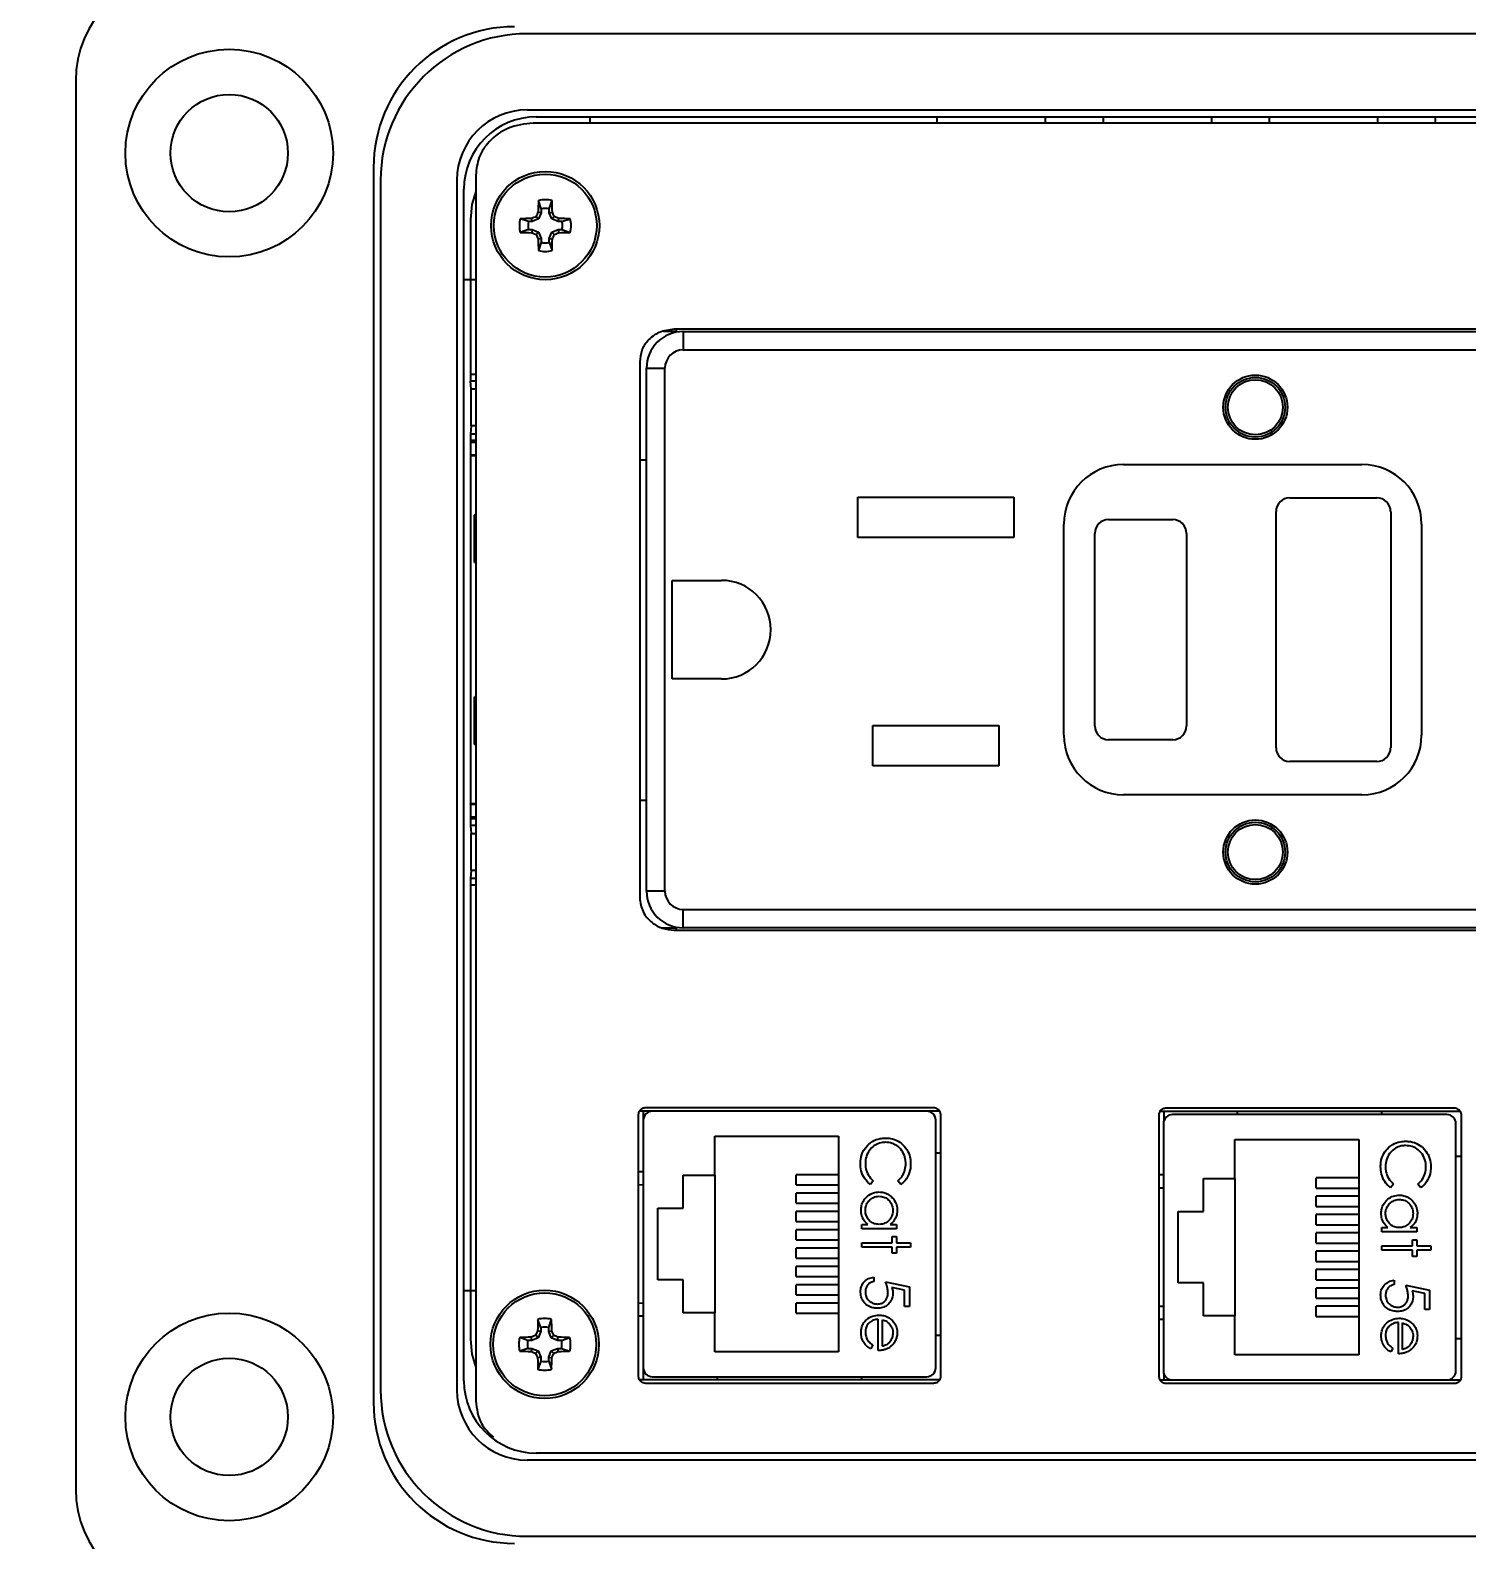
# Model space of a CAD drawing. Header units: inches. Extents: x 0 to 183, y 0 to 117.
# Drawn here: x 58.838 to 61.962, y 38.751 to 42.033 of the extents above; entities that cross this region are included whole.
import ezdxf
from ezdxf.enums import TextEntityAlignment as Align

# ---------------------------------------------------------------- set-up
doc = ezdxf.new("R2010")
doc.units = ezdxf.units.IN
doc.header["$MEASUREMENT"] = 0
doc.layers.add('PSYMS', color=7, linetype='Continuous')
doc.styles.get("Standard").update_dxf_attribs({"font": 'arial.ttf'})
doc.styles.add('WD', font='romans.shx', dxfattribs={"height": 0.185})
doc.dimstyles.get("Standard").update_dxf_attribs({"dimtxt": 0.18, "dimasz": 0.18, "dimexe": 0.18, "dimexo": 0.0625, "dimgap": 0.09, "dimtad": 0, "dimtih": 1, "dimtoh": 1, "dimdec": 4, "dimzin": 0, "dimdsep": 46, "dimtxsty": 'Standard', "dimcen": 0.09, "dimadec": 0, "dimazin": 0, "dimtfac": 1, "dimtdec": 4, "dimtofl": 0, "dimtmove": 0, "dimatfit": 3, "dimfxl": 1, "dimtolj": 1, "dimtzin": 0, "dimarcsym": 0})

# ---------------------------------------------------------------- blocks, each defined once
blk = doc.blocks.new('*D58')
at = {"color": 0, "lineweight": -2, "transparency": 16777216}
for p, q in [((54.4375, 40.375), (54.4375, 49.2425)), ((72.5, 48.0625), (72.5, 49.2425)), ((55.5375, 49.0625), (61.321, 49.0625)), ((71.4, 49.0625), (65.6165, 49.0625))]:
    blk.add_line(p, q, dxfattribs=at)
at = {"color": 0, "transparency": 16777216}
for points in [[(55.5375, 49.2458), (55.5375, 48.8792), (54.4375, 49.0625)], [(71.4, 49.2458), (71.4, 48.8792), (72.5, 49.0625)]]:
    blk.add_solid(points, dxfattribs=at)
at = {"layer": 'Defpoints', "color": 0, "transparency": 16777216}
for p in [(54.4375, 49.0625), (72.5, 48), (54.4375, 40.3125)]:
    blk.add_point(p, dxfattribs=at)
at = {"color": 0, "transparency": 16777216, "insert": (63.4688, 49.0625), "char_height": 0.85, "attachment_point": 5}
blk.add_mtext('\\A1;18.0625', dxfattribs=at)
blk = doc.blocks.new('DDNGFCI_RJ45_2')
at = {"color": 7, "linetype": 'Continuous', "lineweight": 25}
for p, q in [((4.0829, 3.4008), (0.981, 3.4008)), ((-0.0006, 3.2983), (-0.0006, 0.2357)), ((0.981, 3.235), (4.0829, 3.235)), ((1.0007, 3.2198), (4.0633, 3.2198)), ((1.1184, 3.2064), (1.1184, 3.2198)), ((1.8723, 3.2198), (1.8723, 3.2064)), ((2.1079, 3.2198), (2.1079, 3.2064)), ((2.2335, 3.2198), (2.2335, 3.2064)), ((2.4691, 3.2198), (2.4691, 3.2064)), ((2.5948, 3.2198), (2.5948, 3.2064)), ((2.8304, 3.2198), (2.8304, 3.2064)), ((2.956, 3.2198), (2.956, 3.2064)), ((4.0957, 3.2064), (0.994, 3.2064)), ((0.6473, 3.1098), (0.6473, 0.4241)), ((0.8694, 3.093), (0.8694, 0.4276)), ((0.6625, 3.0823), (0.6625, 0.4516)), ((0.8283, 3.0823), (0.8283, 0.4516)), ((0.8436, 0.4713), (0.8436, 3.0627)), ((1.0118, 3.0199), (1.0056, 3.0378)), ((1.0292, 3.0199), (1.0354, 3.0378)), ((0.8577, 2.9964), (0.8577, 2.6604)), ((0.9841, 2.9922), (0.9662, 2.9984)), ((0.9924, 2.9922), (0.9841, 2.9922)), ((0.9924, 2.9922), (0.9911, 2.9989)), ((1.0061, 2.9979), (0.9924, 2.9922)), ((1.0061, 2.9979), (1.0009, 3.0031)), ((1.0118, 3.0116), (1.0051, 3.0129)), ((1.0118, 3.0116), (1.0061, 2.9979)), ((1.0118, 3.0199), (1.0118, 3.0116)), ((1.0292, 3.0116), (1.0292, 3.0199)), ((1.0292, 3.0116), (1.0359, 3.0129)), ((1.0349, 2.9979), (1.0292, 3.0116)), ((1.0349, 2.9979), (1.0401, 3.0031)), ((1.0485, 2.9922), (1.0349, 2.9979)), ((1.0485, 2.9922), (1.0499, 2.9989)), ((1.0569, 2.9922), (1.0485, 2.9922)), ((1.0569, 2.9922), (1.0748, 2.9984)), ((0.9841, 2.9748), (0.9662, 2.9686)), ((0.9841, 2.9748), (0.9924, 2.9748)), ((0.9924, 2.9748), (0.9911, 2.9681)), ((0.9924, 2.9748), (1.0061, 2.9691)), ((1.0061, 2.9691), (1.0009, 2.9639)), ((1.0118, 2.9555), (1.0051, 2.9541)), ((1.0061, 2.9691), (1.0118, 2.9555)), ((1.0118, 2.9555), (1.0118, 2.9471)), ((1.0292, 2.9555), (1.0349, 2.9691)), ((1.0292, 2.9471), (1.0292, 2.9555)), ((1.0292, 2.9555), (1.0359, 2.9541)), ((1.0349, 2.9691), (1.0485, 2.9748)), ((1.0349, 2.9691), (1.0401, 2.9639)), ((1.0485, 2.9748), (1.0569, 2.9748)), ((1.0485, 2.9748), (1.0499, 2.9681)), ((1.0569, 2.9748), (1.0748, 2.9686)), ((1.0118, 2.9471), (1.0056, 2.9292)), ((1.0292, 2.9471), (1.0354, 2.9292)), ((0.8436, 2.8664), (0.8694, 2.8664)), ((3.774, 2.758), (1.3006, 2.758)), ((3.774, 2.758), (1.3007, 2.758)), ((1.3061, 2.753), (1.3061, 2.758)), ((1.3061, 2.753), (1.2774, 2.753)), ((1.3206, 2.753), (3.754, 2.753)), ((1.3206, 2.753), (1.3206, 2.7132)), ((1.3206, 2.7132), (3.754, 2.7132)), ((1.2259, 2.6875), (1.2259, 1.5221)), ((1.2408, 2.6733), (1.2807, 2.6733)), ((1.2408, 1.5363), (1.2408, 2.6733)), ((1.2807, 1.5363), (1.2807, 2.6733)), ((0.8595, 2.6284), (0.8578, 2.6455)), ((0.8595, 2.5478), (0.8595, 2.6284)), ((0.8595, 2.6284), (0.8694, 2.6284)), ((0.8595, 2.5478), (0.8578, 2.5307)), ((0.8694, 2.5478), (0.8595, 2.5478)), ((0.8577, 2.5158), (0.8577, 2.5123)), ((0.8579, 2.4843), (0.8582, 2.4838)), ((0.8582, 2.4838), (0.8582, 1.7258)), ((0.8582, 2.4838), (0.8694, 2.4838)), ((1.2259, 2.4738), (1.2408, 2.4738)), ((2.278, 2.4638), (2.7966, 2.4638)), ((1.7001, 2.3053), (1.7001, 2.393)), ((1.7001, 2.393), (2.0392, 2.393)), ((2.0392, 2.393), (2.0392, 2.3053)), ((2.6395, 2.3915), (2.829, 2.3915)), ((0.8668, 2.3541), (0.8694, 2.3566)), ((0.8668, 2.251), (0.8668, 2.3541)), ((2.1484, 1.8754), (2.1484, 2.3342)), ((2.2456, 2.3441), (2.3852, 2.3441)), ((2.6096, 1.848), (2.6096, 2.3616)), ((2.859, 2.3616), (2.859, 1.848)), ((2.9263, 2.3342), (2.9263, 1.8754)), ((2.0392, 2.3053), (1.7001, 2.3053)), ((2.2157, 1.8954), (2.2157, 2.3142)), ((2.4151, 2.3142), (2.4151, 1.8954)), ((0.8668, 2.251), (0.8694, 2.2517)), ((1.2966, 1.9976), (1.2966, 2.212)), ((1.2966, 2.212), (1.4038, 2.212)), ((1.4038, 1.9976), (1.2966, 1.9976)), ((0.8694, 1.9579), (0.8668, 1.9585)), ((0.8668, 1.8555), (0.8668, 1.9585)), ((1.7325, 1.8086), (1.7325, 1.8964)), ((1.7325, 1.8964), (2.0067, 1.8964)), ((2.0067, 1.8964), (2.0067, 1.8086)), ((0.8694, 1.8529), (0.8668, 1.8555)), ((2.3852, 1.8654), (2.2456, 1.8654)), ((2.0067, 1.8086), (1.7325, 1.8086)), ((2.829, 1.8181), (2.6395, 1.8181)), ((2.7966, 1.7458), (2.278, 1.7458)), ((0.8579, 1.7252), (0.8582, 1.7258)), ((0.8694, 1.7258), (0.8582, 1.7258)), ((1.2408, 1.7333), (1.2259, 1.7333)), ((0.8577, 1.6973), (0.8577, 1.6938)), ((0.8578, 1.6789), (0.8595, 1.6618)), ((0.8595, 1.5812), (0.8595, 1.6618)), ((0.8595, 1.6618), (0.8694, 1.6618)), ((0.8595, 1.5812), (0.8578, 1.5641)), ((0.8694, 1.5812), (0.8595, 1.5812)), ((0.8577, 1.5492), (0.8577, 0.5619)), ((1.2807, 1.5363), (1.2408, 1.5363)), ((1.3206, 1.4565), (1.3206, 1.4964)), ((1.3206, 1.4964), (3.754, 1.4964)), ((1.2737, 1.4565), (1.3061, 1.4565)), ((1.3007, 1.4516), (3.774, 1.4516)), ((1.3061, 1.4516), (1.3061, 1.4565)), ((3.754, 1.4565), (1.3206, 1.4565)), ((1.2533, 1.0574), (1.225, 1.0574)), ((1.2336, 1.0574), (1.2336, 0.474)), ((1.8647, 1.0649), (1.2387, 1.0649)), ((1.8501, 1.0574), (1.2533, 1.0574)), ((1.8784, 1.0574), (1.8501, 1.0574)), ((3.0106, 1.0567), (2.3573, 1.0567)), ((2.3658, 1.0567), (2.3658, 1.0369)), ((2.997, 1.0642), (2.3709, 1.0642)), ((2.5258, 1.0505), (2.5258, 1.0567)), ((2.8399, 1.0505), (2.8399, 1.0567)), ((1.2226, 1.0499), (1.2226, 0.4815)), ((1.2337, 1.0378), (1.2337, 0.4998)), ((1.8698, 0.4998), (1.8698, 1.0378)), ((1.8808, 0.4815), (1.8808, 1.0499)), ((2.3549, 1.0492), (2.3549, 0.4808)), ((2.3649, 1.0308), (2.3649, 0.4929)), ((2.9813, 1.0505), (2.3845, 1.0505)), ((3.0009, 0.4929), (3.0009, 1.0308)), ((3.0131, 0.4808), (3.0131, 1.0492)), ((1.3893, 0.9184), (1.3893, 1.0032)), ((1.3893, 1.0032), (1.6585, 1.0032)), ((1.6585, 1.0032), (1.6585, 0.5344)), ((2.5204, 0.9115), (2.5204, 0.9962)), ((2.5204, 0.9962), (2.7897, 0.9962)), ((2.7897, 0.9962), (2.7897, 0.5275)), ((1.8698, 0.9671), (1.8808, 0.9671)), ((3.0009, 0.9601), (3.0131, 0.9601)), ((1.2337, 0.9259), (1.2226, 0.9259)), ((1.6585, 0.9194), (1.5659, 0.9194)), ((1.5659, 0.8975), (1.5659, 0.9194)), ((1.3204, 0.8466), (1.3204, 0.9184)), ((1.3204, 0.9184), (1.3893, 0.9184)), ((1.3893, 0.9184), (1.3893, 0.6192)), ((1.5659, 0.8975), (1.6585, 0.8975)), ((1.7339, 0.9062), (1.7277, 0.898)), ((1.7934, 0.898), (1.7872, 0.9062)), ((2.3649, 0.9189), (2.3549, 0.9189)), ((2.4516, 0.8396), (2.4516, 0.9115)), ((2.4516, 0.9115), (2.5204, 0.9115)), ((2.5204, 0.9115), (2.5204, 0.6123)), ((2.7897, 0.9125), (2.6971, 0.9125)), ((2.6971, 0.8905), (2.6971, 0.9125)), ((2.6971, 0.8905), (2.7897, 0.8905)), ((2.8651, 0.8992), (2.8589, 0.8911)), ((2.9246, 0.8911), (2.9183, 0.8992)), ((1.6585, 0.8796), (1.5659, 0.8796)), ((1.5659, 0.8576), (1.5659, 0.8796)), ((1.5659, 0.8576), (1.6585, 0.8576)), ((2.7897, 0.8726), (2.6971, 0.8726)), ((2.6971, 0.8506), (2.6971, 0.8726)), ((1.2656, 0.691), (1.2656, 0.8466)), ((1.2656, 0.8466), (1.3204, 0.8466)), ((1.6585, 0.8397), (1.5659, 0.8397)), ((1.5659, 0.8177), (1.5659, 0.8397)), ((2.3968, 0.6841), (2.3968, 0.8396)), ((2.3968, 0.8396), (2.4516, 0.8396)), ((2.6971, 0.8506), (2.7897, 0.8506)), ((2.7897, 0.8327), (2.6971, 0.8327)), ((2.6971, 0.8107), (2.6971, 0.8327)), ((1.5659, 0.8177), (1.6585, 0.8177)), ((1.6585, 0.7998), (1.5659, 0.7998)), ((1.5659, 0.7778), (1.5659, 0.7998)), ((1.7086, 0.8021), (1.7086, 0.8114)), ((1.7086, 0.8114), (1.7217, 0.8114)), ((1.7845, 0.8021), (1.7086, 0.8021)), ((1.7705, 0.8114), (1.7845, 0.8114)), ((1.7845, 0.8114), (1.7845, 0.8021)), ((2.6971, 0.8107), (2.7897, 0.8107)), ((2.7897, 0.7928), (2.6971, 0.7928)), ((2.6971, 0.7708), (2.6971, 0.7928)), ((2.8398, 0.7952), (2.8398, 0.8045)), ((2.8398, 0.8045), (2.8529, 0.8045)), ((2.9157, 0.7952), (2.8398, 0.7952)), ((2.9016, 0.8045), (2.9157, 0.8045)), ((2.9157, 0.8045), (2.9157, 0.7952)), ((1.5659, 0.7778), (1.6585, 0.7778)), ((1.6585, 0.7599), (1.5659, 0.7599)), ((1.5659, 0.7379), (1.5659, 0.7599)), ((1.7086, 0.7621), (1.7086, 0.7715)), ((1.7086, 0.7715), (1.7752, 0.7715)), ((1.7752, 0.7621), (1.7086, 0.7621)), ((1.7752, 0.7715), (1.7752, 0.7848)), ((1.7752, 0.7848), (1.7845, 0.7848)), ((1.7752, 0.7488), (1.7752, 0.7621)), ((1.7845, 0.7848), (1.7845, 0.7715)), ((1.7845, 0.7715), (1.8151, 0.7715)), ((1.8151, 0.7621), (1.7845, 0.7621)), ((1.7845, 0.7621), (1.7845, 0.7488)), ((1.8151, 0.7715), (1.8151, 0.7621)), ((2.6971, 0.7708), (2.7897, 0.7708)), ((2.8398, 0.7552), (2.8398, 0.7645)), ((2.8398, 0.7645), (2.9064, 0.7645)), ((2.9064, 0.7552), (2.8398, 0.7552)), ((2.9064, 0.7645), (2.9064, 0.7778)), ((2.9064, 0.7778), (2.9157, 0.7778)), ((2.9064, 0.7419), (2.9064, 0.7552)), ((2.9157, 0.7778), (2.9157, 0.7645)), ((2.9157, 0.7645), (2.9463, 0.7645)), ((2.9463, 0.7552), (2.9157, 0.7552)), ((2.9157, 0.7552), (2.9157, 0.7419)), ((2.9463, 0.7645), (2.9463, 0.7552)), ((1.5659, 0.7379), (1.6585, 0.7379)), ((1.7845, 0.7488), (1.7752, 0.7488)), ((2.7897, 0.7529), (2.6971, 0.7529)), ((2.6971, 0.7309), (2.6971, 0.7529)), ((2.6971, 0.7309), (2.7897, 0.7309)), ((2.9157, 0.7419), (2.9064, 0.7419)), ((1.3204, 0.691), (1.2656, 0.691)), ((1.3204, 0.6192), (1.3204, 0.691)), ((1.6585, 0.72), (1.5659, 0.72)), ((1.5659, 0.698), (1.5659, 0.72)), ((1.5659, 0.698), (1.6585, 0.698)), ((1.7352, 0.6969), (1.7352, 0.6876)), ((2.7897, 0.713), (2.6971, 0.713)), ((2.6971, 0.691), (2.6971, 0.713)), ((2.6971, 0.691), (2.7897, 0.691)), ((2.8664, 0.6899), (2.8664, 0.6806)), ((0.8436, 0.6676), (0.8694, 0.6676)), ((1.6585, 0.6801), (1.5659, 0.6801)), ((1.5659, 0.6581), (1.5659, 0.6801)), ((1.5659, 0.6581), (1.6585, 0.6581)), ((1.7605, 0.6862), (1.8125, 0.6756)), ((1.8018, 0.6683), (1.7745, 0.6739)), ((1.8018, 0.633), (1.8018, 0.6683)), ((1.8125, 0.6756), (1.8125, 0.633)), ((2.4516, 0.6841), (2.3968, 0.6841)), ((2.4516, 0.6123), (2.4516, 0.6841)), ((2.7897, 0.6731), (2.6971, 0.6731)), ((2.6971, 0.6512), (2.6971, 0.6731)), ((2.8917, 0.6793), (2.9436, 0.6686)), ((2.933, 0.6613), (2.9057, 0.6669)), ((2.933, 0.626), (2.933, 0.6613)), ((2.9436, 0.6686), (2.9436, 0.626)), ((1.6585, 0.6402), (1.5659, 0.6402)), ((1.5659, 0.6182), (1.5659, 0.6402)), ((1.8125, 0.633), (1.8018, 0.633)), ((2.6971, 0.6512), (2.7897, 0.6512)), ((2.7897, 0.6333), (2.6971, 0.6333)), ((2.6971, 0.6113), (2.6971, 0.6333)), ((2.9436, 0.626), (2.933, 0.626)), ((1.0106, 0.587), (1.0044, 0.6049)), ((1.028, 0.587), (1.0341, 0.6049)), ((1.2337, 0.6117), (1.2226, 0.6117)), ((1.3893, 0.6192), (1.3204, 0.6192)), ((1.3893, 0.5344), (1.3893, 0.6192)), ((1.5659, 0.6182), (1.6585, 0.6182)), ((1.7446, 0.5371), (1.7446, 0.605)), ((1.7539, 0.5464), (1.7539, 0.604)), ((2.3649, 0.6048), (2.3549, 0.6048)), ((2.5204, 0.6123), (2.4516, 0.6123)), ((2.5204, 0.5275), (2.5204, 0.6123)), ((2.6971, 0.6113), (2.7897, 0.6113)), ((2.8757, 0.5301), (2.8757, 0.598)), ((2.885, 0.5394), (2.885, 0.5971)), ((0.9829, 0.5593), (0.9649, 0.5655)), ((0.9912, 0.5593), (0.9829, 0.5593)), ((0.9912, 0.5593), (0.9899, 0.566)), ((1.0049, 0.565), (0.9912, 0.5593)), ((1.0049, 0.565), (0.9997, 0.5702)), ((1.0106, 0.5787), (1.0038, 0.58)), ((1.0106, 0.5787), (1.0049, 0.565)), ((1.0106, 0.587), (1.0106, 0.5787)), ((1.028, 0.5787), (1.028, 0.587)), ((1.028, 0.5787), (1.0347, 0.58)), ((1.0336, 0.565), (1.028, 0.5787)), ((1.0336, 0.565), (1.0388, 0.5702)), ((1.0473, 0.5593), (1.0336, 0.565)), ((1.0473, 0.5593), (1.0487, 0.566)), ((1.0557, 0.5593), (1.0473, 0.5593)), ((1.0557, 0.5593), (1.0736, 0.5655)), ((1.8698, 0.5705), (1.8808, 0.5705)), ((3.0009, 0.5636), (3.0131, 0.5636)), ((0.9829, 0.5419), (0.9649, 0.5357)), ((0.9829, 0.5419), (0.9912, 0.5419)), ((0.9912, 0.5419), (0.9899, 0.5352)), ((0.9912, 0.5419), (1.0049, 0.5362)), ((1.0049, 0.5362), (0.9997, 0.531)), ((1.0049, 0.5362), (1.0106, 0.5226)), ((1.028, 0.5226), (1.0336, 0.5362)), ((1.0336, 0.5362), (1.0473, 0.5419)), ((1.0336, 0.5362), (1.0388, 0.531)), ((1.0473, 0.5419), (1.0557, 0.5419)), ((1.0473, 0.5419), (1.0487, 0.5352)), ((1.0557, 0.5419), (1.0736, 0.5357)), ((1.6585, 0.5344), (1.3893, 0.5344)), ((1.7326, 0.5493), (1.7282, 0.5411)), ((2.7897, 0.5275), (2.5204, 0.5275)), ((2.8637, 0.5424), (2.8594, 0.5341)), ((1.0106, 0.5226), (1.0038, 0.5212)), ((1.0106, 0.5142), (1.0044, 0.4963)), ((1.0106, 0.5226), (1.0106, 0.5142)), ((1.028, 0.5142), (1.028, 0.5226)), ((1.028, 0.5226), (1.0347, 0.5212)), ((1.028, 0.5142), (1.0341, 0.4963)), ((1.2251, 0.474), (1.8784, 0.474)), ((1.2387, 0.4665), (1.8647, 0.4665)), ((1.2533, 0.4802), (1.8501, 0.4802)), ((1.3947, 0.4802), (1.3947, 0.474)), ((1.7088, 0.474), (1.7088, 0.4802)), ((2.3573, 0.4733), (2.3845, 0.4733)), ((2.3658, 0.4868), (2.3658, 0.4733)), ((2.3709, 0.4658), (2.997, 0.4658)), ((2.3845, 0.4733), (2.9813, 0.4733)), ((2.9813, 0.4733), (3.0106, 0.4733)), ((4.0829, 0.2989), (0.981, 0.2989)), ((4.0633, 0.3142), (1.0007, 0.3142)), ((0.981, 0.1331), (4.0829, 0.1331))]:
    blk.add_line(p, q, dxfattribs=at)
at = {"color": 8, "linetype": 'Continuous', "lineweight": 25}
for p, q in [((0.8577, 2.6604), (0.8694, 2.6604)), ((0.8694, 2.6455), (0.8578, 2.6455)), ((0.8578, 2.5307), (0.8694, 2.5307)), ((0.8694, 2.5158), (0.8577, 2.5158)), ((0.8577, 2.5123), (0.8694, 2.5123)), ((0.8694, 2.4843), (0.8579, 2.4843)), ((0.8579, 1.7252), (0.8694, 1.7252)), ((0.8694, 1.6973), (0.8577, 1.6973)), ((0.8577, 1.6938), (0.8694, 1.6938)), ((0.8694, 1.6789), (0.8578, 1.6789)), ((0.8694, 1.5492), (0.8577, 1.5492)), ((0.8578, 1.5641), (0.8694, 1.5641)), ((1.2337, 0.8973), (1.2226, 0.8968)), ((2.3649, 0.8903), (2.3549, 0.8899)), ((1.2226, 0.6408), (1.2337, 0.6403)), ((2.3549, 0.6338), (2.3649, 0.6334))]:
    blk.add_line(p, q, dxfattribs=at)
at = {"color": 7, "linetype": 'Continuous', "lineweight": 25, "flags": 128}
for points in [[(0.8694, 3.058), (0.8609, 3.0292), (0.8577, 2.9964)], [(0.8577, 0.5619), (0.8609, 0.5292), (0.8694, 0.5004)]]:
    blk.add_lwpolyline(points, dxfattribs=at)
at = {"color": 7, "linetype": 'Continuous', "lineweight": 25}
for centre, radius in [((0.3332, 3.1412), 0.2258), ((0.3332, 3.1412), 0.1276), ((1.0205, 2.9835), 0.1178), ((1.0205, 2.9835), 0.1119), ((2.5647, 2.5885), 0.0698), ((2.5647, 2.5885), 0.0648), ((2.5647, 2.5885), 0.0598), ((2.5647, 1.6211), 0.0698), ((2.5647, 1.6211), 0.0648), ((2.5647, 1.6211), 0.0598), ((1.0193, 0.5506), 0.1178), ((1.0193, 0.5506), 0.1119), ((0.3332, 0.3927), 0.2258), ((0.3332, 0.3927), 0.1276)]:
    blk.add_circle(centre, radius, dxfattribs=at)
for centre, radius, start, end in [((0.235, 3.2983), 0.2356, 90, 180), ((0.9535, 3.1098), 0.3063, 90, 180), ((0.981, 3.0823), 0.3185, 90, 180), ((0.981, 3.0823), 0.1527, 90, 180), ((1.0007, 3.0627), 0.1571, 90, 180), ((2.7879, 2.986), 1.783, 178.333, 179.1348), ((1.0205, 2.9835), 0.0563, 74.6957, 105.3043), ((1.0205, 2.9835), 0.0374, 76.5643, 103.4357), ((-0.7469, 2.986), 1.783, 0.8652, 1.667), ((1.0205, 2.9835), 0.0563, 164.6957, 195.3043), ((1.018, 1.2161), 1.783, 90.8652, 91.667), ((1.0205, 2.9835), 0.0374, 166.5643, 193.4357), ((1.7491, 1.2242), 1.9299, 112.8106, 113.127), ((2.7798, 2.2549), 1.9299, 156.873, 157.1894), ((-0.7389, 2.2549), 1.9299, 22.8106, 23.127), ((0.2919, 1.2242), 1.9299, 66.873, 67.1894), ((1.023, 1.2161), 1.783, 88.333, 89.1348), ((1.0205, 2.9835), 0.0374, 346.5643, 13.4357), ((1.0205, 2.9835), 0.0563, 344.6957, 15.3043), ((1.018, 4.7509), 1.783, 268.333, 269.1348), ((1.7491, 4.7428), 1.9299, 246.873, 247.1894), ((2.7798, 3.7121), 1.9299, 202.8106, 203.127), ((-0.7389, 3.7121), 1.9299, 336.873, 337.1894), ((0.2919, 4.7428), 1.9299, 292.8106, 293.127), ((1.023, 4.7509), 1.783, 270.8652, 271.667), ((2.7879, 2.981), 1.783, 180.8652, 181.667), ((1.0205, 2.9835), 0.0563, 254.6957, 285.3043), ((1.0205, 2.9835), 0.0374, 256.5643, 283.4357), ((-0.7469, 2.981), 1.783, 358.333, 359.1348), ((1.3206, 2.6733), 0.0798, 90, 180), ((1.3206, 2.6733), 0.0399, 90, 180), ((2.278, 2.3342), 0.1297, 90, 180), ((2.7966, 2.3342), 0.1297, 0, 90), ((2.6395, 2.3616), 0.0299, 90, 180), ((2.829, 2.3616), 0.0299, 0, 90), ((2.2456, 2.3142), 0.0299, 90, 180), ((2.3852, 2.3142), 0.0299, 0, 90), ((1.4038, 2.1048), 0.1072, 270, 90), ((2.278, 1.8754), 0.1297, 180, 270), ((2.2456, 1.8954), 0.0299, 180, 270), ((2.3852, 1.8954), 0.0299, 270, 0), ((2.7966, 1.8754), 0.1297, 270, 0), ((2.6395, 1.848), 0.0299, 180, 270), ((2.829, 1.848), 0.0299, 270, 0), ((1.3206, 1.5363), 0.0798, 180, 270), ((1.3206, 1.5363), 0.0399, 180, 270), ((1.2533, 1.0378), 0.0196, 90, 180), ((1.8501, 1.0378), 0.0196, 0, 90), ((2.3845, 1.0308), 0.0196, 90, 180), ((2.9813, 1.0308), 0.0196, 0, 90), ((2.7867, 0.5531), 1.783, 178.333, 179.1348), ((1.0193, 0.5506), 0.0563, 74.6957, 105.3043), ((-0.7481, 0.5531), 1.783, 0.8652, 1.667), ((1.0193, 0.5506), 0.0563, 164.6957, 195.3043), ((1.0168, -1.2168), 1.783, 90.8652, 91.667), ((1.0193, 0.5506), 0.0374, 166.5643, 193.4357), ((1.7479, -1.2087), 1.9299, 112.8106, 113.127), ((2.7786, -0.178), 1.9299, 156.873, 157.1894), ((1.0193, 0.5506), 0.0374, 76.5643, 103.4357), ((-0.7401, -0.178), 1.9299, 22.8106, 23.127), ((0.2907, -1.2087), 1.9299, 66.873, 67.1894), ((1.0217, -1.2168), 1.783, 88.333, 89.1348), ((1.0193, 0.5506), 0.0374, 346.5643, 13.4357), ((1.0193, 0.5506), 0.0563, 344.6957, 15.3043), ((1.0168, 2.318), 1.783, 268.333, 269.1348), ((1.7479, 2.31), 1.9299, 246.873, 247.1894), ((2.7786, 1.2792), 1.9299, 202.8106, 203.127), ((-0.7401, 1.2792), 1.9299, 336.873, 337.1894), ((0.2907, 2.31), 1.9299, 292.8106, 293.127), ((1.0217, 2.318), 1.783, 270.8652, 271.667), ((2.7867, 0.5481), 1.783, 180.8652, 181.667), ((1.0193, 0.5506), 0.0563, 254.6957, 285.3043), ((1.0193, 0.5506), 0.0374, 256.5643, 283.4357), ((-0.7481, 0.5481), 1.783, 358.333, 359.1348), ((1.2533, 0.4998), 0.0196, 180, 270), ((1.8501, 0.4998), 0.0196, 270, 0), ((2.3845, 0.4929), 0.0196, 180, 270), ((2.9813, 0.4929), 0.0196, 270, 0), ((1.0007, 0.4713), 0.1571, 180, 270), ((0.981, 0.4516), 0.3185, 180, 270), ((0.981, 0.4516), 0.1527, 180, 270), ((0.9535, 0.4241), 0.3063, 180, 270), ((0.235, 0.2357), 0.2356, 180, 270)]:
    blk.add_arc(centre, radius, start, end, dxfattribs=at)
for centre, major_axis, start_param, end_param in [((0.8578, 2.6604), (0, 0.015), 1.570796, 3.054326), ((0.8578, 2.5158), (0, 0.015), 0.087266, 1.570796), ((0.8579, 2.5123), (0, 0.0279), 1.570796, 3.124139), ((0.8579, 1.6973), (0, 0.0279), 0.017453, 1.570796), ((0.8578, 1.6938), (0, 0.015), 1.570796, 3.054326), ((0.8578, 1.5492), (0, 0.015), 0.087266, 1.570796)]:
    blk.add_ellipse(centre, major_axis=major_axis, ratio=0.008727, start_param=start_param, end_param=end_param, dxfattribs=at)
for points, knots in [([(0.994, 3.2064), (0.9756, 3.2043), (0.9398, 3.2001), (0.8991, 3.1702), (0.8739, 3.133), (0.8709, 3.1063), (0.8694, 3.093)], [0, 0, 0, 0, 0.295211, 0.573167, 0.785486, 1, 1, 1, 1]), ([(1.3007, 2.758), (1.2896, 2.7567), (1.2679, 2.7541), (1.2436, 2.7354), (1.2286, 2.7123), (1.2268, 2.6958), (1.2259, 2.6875)], [0, 0, 0, 0, 0.290741, 0.567449, 0.781666, 1, 1, 1, 1]), ([(1.2259, 1.5221), (1.2273, 1.5116), (1.2303, 1.4906), (1.2505, 1.4678), (1.2747, 1.4541), (1.2919, 1.4524), (1.3007, 1.4516)], [0, 0, 0, 0, 0.275817, 0.548672, 0.769271, 1, 1, 1, 1]), ([(1.2387, 1.0649), (1.2363, 1.0646), (1.2317, 1.064), (1.2264, 1.0601), (1.2232, 1.0552), (1.2228, 1.0517), (1.2226, 1.0499)], [0, 0, 0, 0, 0.292573, 0.569775, 0.783208, 1, 1, 1, 1]), ([(1.8808, 1.0499), (1.8805, 1.0522), (1.8799, 1.0566), (1.8755, 1.0614), (1.8703, 1.0644), (1.8666, 1.0647), (1.8647, 1.0649)], [0, 0, 0, 0, 0.273959, 0.546354, 0.767751, 1, 1, 1, 1]), ([(2.3709, 1.0642), (2.3686, 1.0639), (2.3639, 1.0633), (2.3587, 1.0594), (2.3554, 1.0545), (2.355, 1.051), (2.3549, 1.0492)], [0, 0, 0, 0, 0.292573, 0.569775, 0.783208, 1, 1, 1, 1]), ([(3.0131, 1.0492), (3.0128, 1.0515), (3.0121, 1.0559), (3.0078, 1.0607), (3.0026, 1.0637), (2.9989, 1.064), (2.997, 1.0642)], [0, 0, 0, 0, 0.273959, 0.546354, 0.767751, 1, 1, 1, 1]), ([(1.7059, 0.9432), (1.7061, 0.9465), (1.7064, 0.9565), (1.7112, 0.9725), (1.72, 0.9817), (1.7241, 0.986)], [0, 0, 0, 0, 0.208624, 0.628643, 1, 1, 1, 1]), ([(1.7604, 0.9899), (1.7571, 0.9897), (1.7492, 0.9893), (1.7376, 0.9845), (1.727, 0.9753), (1.7193, 0.9629), (1.7167, 0.9514), (1.7166, 0.9448), (1.7166, 0.9433)], [0, 0, 0, 0, 0.140234, 0.329588, 0.514777, 0.72404, 0.934034, 1, 1, 1, 1]), ([(1.7241, 0.986), (1.7267, 0.9881), (1.734, 0.9937), (1.747, 0.9985), (1.757, 0.999), (1.7611, 0.9992)], [0, 0, 0, 0, 0.249356, 0.689096, 1, 1, 1, 1]), ([(1.8045, 0.9439), (1.8043, 0.9472), (1.8038, 0.9557), (1.7987, 0.9688), (1.7887, 0.9809), (1.7752, 0.9887), (1.7653, 0.9895), (1.7604, 0.9899)], [0, 0, 0, 0, 0.1415164, 0.3578962, 0.5847065, 0.793586, 1, 1, 1, 1]), ([(1.7611, 0.9992), (1.7645, 0.9991), (1.7738, 0.9987), (1.7882, 0.9934), (1.8021, 0.9819), (1.8119, 0.9666), (1.8149, 0.9527), (1.8151, 0.945), (1.8151, 0.9433)], [0, 0, 0, 0, 0.115499, 0.321861, 0.519656, 0.73247, 0.940649, 1, 1, 1, 1]), ([(2.8553, 0.9791), (2.8579, 0.9811), (2.8652, 0.9868), (2.8781, 0.9915), (2.8882, 0.9921), (2.8923, 0.9923)], [0, 0, 0, 0, 0.249356, 0.689096, 1, 1, 1, 1]), ([(2.8923, 0.9923), (2.8956, 0.9921), (2.9049, 0.9917), (2.9194, 0.9864), (2.9333, 0.9749), (2.9431, 0.9596), (2.9461, 0.9458), (2.9463, 0.9381), (2.9463, 0.9364)], [0, 0, 0, 0, 0.115499, 0.321861, 0.519656, 0.73247, 0.940649, 1, 1, 1, 1]), ([(2.8371, 0.9363), (2.8372, 0.9396), (2.8376, 0.9496), (2.8423, 0.9655), (2.8511, 0.9748), (2.8553, 0.9791)], [0, 0, 0, 0, 0.208624, 0.628643, 1, 1, 1, 1]), ([(2.8916, 0.983), (2.8883, 0.9828), (2.8804, 0.9823), (2.8688, 0.9776), (2.8581, 0.9684), (2.8504, 0.9559), (2.8479, 0.9444), (2.8478, 0.9379), (2.8477, 0.9363)], [0, 0, 0, 0, 0.140234, 0.329588, 0.514777, 0.72404, 0.934034, 1, 1, 1, 1]), ([(2.9357, 0.937), (2.9355, 0.9403), (2.935, 0.9488), (2.9299, 0.9619), (2.9199, 0.9739), (2.9063, 0.9817), (2.8965, 0.9825), (2.8916, 0.983)], [0, 0, 0, 0, 0.1415164, 0.3578962, 0.5847065, 0.793586, 1, 1, 1, 1]), ([(1.7277, 0.898), (1.7251, 0.9001), (1.718, 0.906), (1.7097, 0.9192), (1.7062, 0.933), (1.706, 0.941), (1.7059, 0.9432)], [0, 0, 0, 0, 0.192476, 0.533051, 0.875343, 1, 1, 1, 1]), ([(1.7166, 0.9433), (1.7168, 0.9399), (1.7172, 0.9314), (1.7224, 0.9178), (1.73, 0.9101), (1.7339, 0.9062)], [0, 0, 0, 0, 0.237017, 0.604607, 1, 1, 1, 1]), ([(1.7872, 0.9062), (1.7896, 0.9084), (1.7958, 0.914), (1.8023, 0.926), (1.8043, 0.9369), (1.8045, 0.9429), (1.8045, 0.9439)], [0, 0, 0, 0, 0.233526, 0.580988, 0.929095, 1, 1, 1, 1]), ([(1.8151, 0.9433), (1.815, 0.94), (1.8146, 0.9301), (1.8094, 0.9144), (1.8003, 0.9032), (1.7944, 0.8987), (1.7934, 0.898)], [0, 0, 0, 0, 0.1920645, 0.5677793, 0.9314027, 1, 1, 1, 1]), ([(2.8589, 0.8911), (2.8563, 0.8932), (2.8492, 0.8991), (2.8409, 0.9122), (2.8374, 0.926), (2.8372, 0.9341), (2.8371, 0.9363)], [0, 0, 0, 0, 0.192476, 0.533051, 0.875343, 1, 1, 1, 1]), ([(2.8477, 0.9363), (2.8479, 0.933), (2.8484, 0.9245), (2.8535, 0.9109), (2.8611, 0.9032), (2.8651, 0.8992)], [0, 0, 0, 0, 0.237017, 0.604607, 1, 1, 1, 1]), ([(2.9183, 0.8992), (2.9208, 0.9015), (2.927, 0.9071), (2.9334, 0.9191), (2.9355, 0.93), (2.9356, 0.9359), (2.9357, 0.937)], [0, 0, 0, 0, 0.233526, 0.580988, 0.929095, 1, 1, 1, 1]), ([(2.9463, 0.9364), (2.9462, 0.933), (2.9458, 0.9232), (2.9405, 0.9075), (2.9315, 0.8963), (2.9255, 0.8918), (2.9246, 0.8911)], [0, 0, 0, 0, 0.192064, 0.567779, 0.931403, 1, 1, 1, 1]), ([(1.7073, 0.8424), (1.7075, 0.8458), (1.7079, 0.8532), (1.7128, 0.8641), (1.7215, 0.8739), (1.7333, 0.8809), (1.7424, 0.8817), (1.7468, 0.882)], [0, 0, 0, 0, 0.161596, 0.35999, 0.56031, 0.791142, 1, 1, 1, 1]), ([(1.7166, 0.8421), (1.7169, 0.8455), (1.7175, 0.8522), (1.7226, 0.8614), (1.7303, 0.8682), (1.7387, 0.8721), (1.7444, 0.8725), (1.7467, 0.8727)], [0, 0, 0, 0, 0.212172, 0.425609, 0.644221, 0.855361, 1, 1, 1, 1]), ([(1.7467, 0.8727), (1.75, 0.8723), (1.7568, 0.8716), (1.7658, 0.8663), (1.7725, 0.8586), (1.776, 0.85), (1.7764, 0.8443), (1.7765, 0.842)], [0, 0, 0, 0, 0.212615, 0.426139, 0.645346, 0.852734, 1, 1, 1, 1]), ([(1.7468, 0.882), (1.7501, 0.8818), (1.7568, 0.8814), (1.7668, 0.877), (1.7762, 0.8693), (1.7836, 0.8581), (1.7857, 0.8482), (1.7858, 0.8429), (1.7858, 0.8421)], [0, 0, 0, 0, 0.1619908, 0.3248761, 0.5181513, 0.7447359, 0.9618588, 1, 1, 1, 1]), ([(2.8384, 0.8355), (2.8386, 0.8388), (2.8391, 0.8463), (2.844, 0.8571), (2.8527, 0.8669), (2.8644, 0.874), (2.8736, 0.8747), (2.8779, 0.8751)], [0, 0, 0, 0, 0.161596, 0.35999, 0.56031, 0.791142, 1, 1, 1, 1]), ([(2.8477, 0.8352), (2.8481, 0.8385), (2.8487, 0.8453), (2.8538, 0.8544), (2.8615, 0.8613), (2.8699, 0.8652), (2.8755, 0.8656), (2.8778, 0.8657)], [0, 0, 0, 0, 0.212172, 0.425609, 0.644221, 0.855361, 1, 1, 1, 1]), ([(2.8778, 0.8657), (2.8812, 0.8654), (2.888, 0.8647), (2.897, 0.8594), (2.9037, 0.8516), (2.9072, 0.843), (2.9075, 0.8374), (2.9077, 0.8351)], [0, 0, 0, 0, 0.212615, 0.426139, 0.645346, 0.852734, 1, 1, 1, 1]), ([(2.8779, 0.8751), (2.8813, 0.8749), (2.888, 0.8744), (2.898, 0.8701), (2.9073, 0.8624), (2.9148, 0.8512), (2.9169, 0.8412), (2.917, 0.836), (2.917, 0.8352)], [0, 0, 0, 0, 0.1619908, 0.3248761, 0.5181513, 0.7447359, 0.9618588, 1, 1, 1, 1]), ([(1.7217, 0.8114), (1.7193, 0.8137), (1.7143, 0.8183), (1.7092, 0.8279), (1.7074, 0.8363), (1.7073, 0.8414), (1.7073, 0.8424)], [0, 0, 0, 0, 0.283003, 0.567912, 0.910208, 1, 1, 1, 1]), ([(1.7464, 0.8114), (1.743, 0.8117), (1.7362, 0.8123), (1.7274, 0.8173), (1.7211, 0.8248), (1.7172, 0.8333), (1.7168, 0.8393), (1.7166, 0.8421)], [0, 0, 0, 0, 0.211349, 0.42473, 0.620343, 0.822954, 1, 1, 1, 1]), ([(1.7765, 0.842), (1.7763, 0.8386), (1.7758, 0.8319), (1.7708, 0.8228), (1.7634, 0.8157), (1.7547, 0.8119), (1.7488, 0.8116), (1.7464, 0.8114)], [0, 0, 0, 0, 0.210615, 0.422644, 0.628827, 0.847631, 1, 1, 1, 1]), ([(1.7858, 0.8421), (1.7856, 0.8388), (1.7852, 0.8321), (1.7813, 0.822), (1.7756, 0.8154), (1.7715, 0.8122), (1.7705, 0.8114)], [0, 0, 0, 0, 0.2805142, 0.562636, 0.8933826, 1, 1, 1, 1]), ([(2.8529, 0.8045), (2.8504, 0.8068), (2.8455, 0.8113), (2.8403, 0.8209), (2.8386, 0.8293), (2.8384, 0.8344), (2.8384, 0.8355)], [0, 0, 0, 0, 0.283003, 0.567912, 0.910208, 1, 1, 1, 1]), ([(2.8775, 0.8045), (2.8742, 0.8048), (2.8674, 0.8053), (2.8586, 0.8103), (2.8523, 0.8178), (2.8484, 0.8263), (2.848, 0.8323), (2.8477, 0.8352)], [0, 0, 0, 0, 0.211349, 0.42473, 0.620343, 0.822954, 1, 1, 1, 1]), ([(2.9077, 0.8351), (2.9074, 0.8317), (2.9069, 0.8249), (2.902, 0.8159), (2.8946, 0.8088), (2.8859, 0.805), (2.88, 0.8046), (2.8775, 0.8045)], [0, 0, 0, 0, 0.210615, 0.422644, 0.628827, 0.847631, 1, 1, 1, 1]), ([(2.917, 0.8352), (2.9168, 0.8319), (2.9164, 0.8251), (2.9124, 0.8151), (2.9067, 0.8084), (2.9026, 0.8053), (2.9016, 0.8045)], [0, 0, 0, 0, 0.280514, 0.562636, 0.893383, 1, 1, 1, 1]), ([(1.7059, 0.6652), (1.7062, 0.6686), (1.7067, 0.6753), (1.7116, 0.6843), (1.719, 0.6915), (1.7274, 0.6955), (1.7331, 0.6965), (1.7352, 0.6969)], [0, 0, 0, 0, 0.212653, 0.427108, 0.630117, 0.863884, 1, 1, 1, 1]), ([(2.8371, 0.6582), (2.8373, 0.6616), (2.8378, 0.6684), (2.8427, 0.6774), (2.8502, 0.6846), (2.8585, 0.6886), (2.8643, 0.6896), (2.8664, 0.6899)], [0, 0, 0, 0, 0.212653, 0.427108, 0.630117, 0.863884, 1, 1, 1, 1]), ([(1.7425, 0.629), (1.7392, 0.6292), (1.7317, 0.6297), (1.7207, 0.6347), (1.7117, 0.6432), (1.7067, 0.654), (1.7062, 0.6615), (1.7059, 0.6652)], [0, 0, 0, 0, 0.174353, 0.391429, 0.614234, 0.805701, 1, 1, 1, 1]), ([(1.7352, 0.6876), (1.7319, 0.6866), (1.7263, 0.685), (1.7206, 0.6788), (1.7172, 0.6721), (1.7168, 0.6672), (1.7166, 0.6646)], [0, 0, 0, 0, 0.315187, 0.540172, 0.764044, 1, 1, 1, 1]), ([(1.7166, 0.6646), (1.7169, 0.6613), (1.7176, 0.6544), (1.7233, 0.6461), (1.7308, 0.6404), (1.7377, 0.6384), (1.7418, 0.6383), (1.7429, 0.6383)], [0, 0, 0, 0, 0.244123, 0.490425, 0.704229, 0.917207, 1, 1, 1, 1]), ([(1.7765, 0.6617), (1.7763, 0.6583), (1.7758, 0.6515), (1.7712, 0.6423), (1.7639, 0.6349), (1.754, 0.6297), (1.7465, 0.6292), (1.7425, 0.629)], [0, 0, 0, 0, 0.190514, 0.382614, 0.572374, 0.777835, 1, 1, 1, 1]), ([(1.7429, 0.6383), (1.7458, 0.6385), (1.751, 0.6389), (1.7576, 0.6428), (1.7623, 0.6481), (1.7654, 0.6552), (1.7657, 0.6604), (1.7659, 0.6633)], [0, 0, 0, 0, 0.223208, 0.405533, 0.587976, 0.770841, 1, 1, 1, 1]), ([(1.7659, 0.6633), (1.7656, 0.6667), (1.7651, 0.6723), (1.7629, 0.6799), (1.7613, 0.6841), (1.7605, 0.6862)], [0, 0, 0, 0, 0.424537, 0.711308, 1, 1, 1, 1]), ([(1.7745, 0.6739), (1.7749, 0.6723), (1.7757, 0.6695), (1.7764, 0.6654), (1.7765, 0.6629), (1.7765, 0.6617)], [0, 0, 0, 0, 0.40094, 0.698988, 1, 1, 1, 1]), ([(2.8737, 0.622), (2.8704, 0.6222), (2.8628, 0.6227), (2.8518, 0.6277), (2.8429, 0.6362), (2.8378, 0.6471), (2.8373, 0.6545), (2.8371, 0.6582)], [0, 0, 0, 0, 0.174353, 0.391429, 0.614234, 0.805701, 1, 1, 1, 1]), ([(2.8664, 0.6806), (2.8631, 0.6797), (2.8574, 0.678), (2.8517, 0.6718), (2.8484, 0.6652), (2.848, 0.6602), (2.8477, 0.6577)], [0, 0, 0, 0, 0.315187, 0.540172, 0.764044, 1, 1, 1, 1]), ([(2.8477, 0.6577), (2.8481, 0.6543), (2.8487, 0.6475), (2.8545, 0.6392), (2.8619, 0.6335), (2.8689, 0.6315), (2.873, 0.6314), (2.8741, 0.6313)], [0, 0, 0, 0, 0.244123, 0.490425, 0.704229, 0.917207, 1, 1, 1, 1]), ([(2.897, 0.6564), (2.8968, 0.6597), (2.8963, 0.6653), (2.8941, 0.6729), (2.8925, 0.6772), (2.8917, 0.6793)], [0, 0, 0, 0, 0.424537, 0.711308, 1, 1, 1, 1]), ([(2.9057, 0.6669), (2.9061, 0.6653), (2.9069, 0.6625), (2.9076, 0.6584), (2.9076, 0.656), (2.9077, 0.6547)], [0, 0, 0, 0, 0.40094, 0.698988, 1, 1, 1, 1]), ([(2.9077, 0.6547), (2.9075, 0.6513), (2.907, 0.6446), (2.9024, 0.6353), (2.8951, 0.6279), (2.8852, 0.6228), (2.8776, 0.6223), (2.8737, 0.622)], [0, 0, 0, 0, 0.190514, 0.382614, 0.572374, 0.777835, 1, 1, 1, 1]), ([(2.8741, 0.6313), (2.877, 0.6316), (2.8822, 0.632), (2.8888, 0.6359), (2.8934, 0.6411), (2.8965, 0.6482), (2.8969, 0.6535), (2.897, 0.6564)], [0, 0, 0, 0, 0.223208, 0.405533, 0.587976, 0.770841, 1, 1, 1, 1]), ([(1.7073, 0.5761), (1.7074, 0.5795), (1.7078, 0.5862), (1.7116, 0.5962), (1.7197, 0.6054), (1.7316, 0.6129), (1.7415, 0.6138), (1.7463, 0.6143)], [0, 0, 0, 0, 0.164401, 0.329941, 0.517609, 0.760733, 1, 1, 1, 1]), ([(1.7446, 0.605), (1.7412, 0.6047), (1.7344, 0.604), (1.7258, 0.5988), (1.7196, 0.5914), (1.7169, 0.5838), (1.7167, 0.579), (1.7166, 0.5773)], [0, 0, 0, 0, 0.229921, 0.462151, 0.671955, 0.882204, 1, 1, 1, 1]), ([(1.7463, 0.6143), (1.7497, 0.6141), (1.7574, 0.6136), (1.766, 0.6098), (1.7706, 0.6064), (1.7717, 0.6056)], [0, 0, 0, 0, 0.367479, 0.852672, 1, 1, 1, 1]), ([(1.7539, 0.604), (1.7555, 0.6035), (1.7586, 0.6025), (1.7641, 0.5998), (1.7674, 0.5968), (1.7694, 0.595)], [0, 0, 0, 0, 0.274729, 0.54987, 1, 1, 1, 1]), ([(1.7694, 0.595), (1.7714, 0.5922), (1.7744, 0.5879), (1.7763, 0.581), (1.7764, 0.5773), (1.7765, 0.5754)], [0, 0, 0, 0, 0.474812, 0.732709, 1, 1, 1, 1]), ([(1.7717, 0.6056), (1.7742, 0.6033), (1.7792, 0.5988), (1.7842, 0.5894), (1.7857, 0.5814), (1.7858, 0.5768), (1.7858, 0.5759)], [0, 0, 0, 0, 0.294497, 0.590969, 0.922609, 1, 1, 1, 1]), ([(2.8384, 0.5692), (2.8386, 0.5725), (2.839, 0.5792), (2.8428, 0.5893), (2.8508, 0.5985), (2.8628, 0.6059), (2.8726, 0.6069), (2.8775, 0.6074)], [0, 0, 0, 0, 0.164401, 0.329941, 0.517609, 0.760733, 1, 1, 1, 1]), ([(2.8757, 0.598), (2.8723, 0.5977), (2.8656, 0.5971), (2.8569, 0.5918), (2.8507, 0.5844), (2.848, 0.5768), (2.8478, 0.5721), (2.8477, 0.5703)], [0, 0, 0, 0, 0.2299213, 0.4621505, 0.6719547, 0.8822043, 1, 1, 1, 1]), ([(2.8775, 0.6074), (2.8809, 0.6071), (2.8886, 0.6066), (2.8972, 0.6028), (2.9018, 0.5994), (2.9029, 0.5986)], [0, 0, 0, 0, 0.3674789, 0.8526718, 1, 1, 1, 1]), ([(2.885, 0.5971), (2.8866, 0.5965), (2.8898, 0.5955), (2.8953, 0.5929), (2.8986, 0.5899), (2.9006, 0.588)], [0, 0, 0, 0, 0.274729, 0.54987, 1, 1, 1, 1]), ([(2.9029, 0.5986), (2.9054, 0.5964), (2.9104, 0.5919), (2.9154, 0.5824), (2.9169, 0.5745), (2.917, 0.5698), (2.917, 0.5689)], [0, 0, 0, 0, 0.294497, 0.590969, 0.922609, 1, 1, 1, 1]), ([(1.7282, 0.5411), (1.7253, 0.5428), (1.7196, 0.5462), (1.7125, 0.5544), (1.7079, 0.5647), (1.7075, 0.5724), (1.7073, 0.5761)], [0, 0, 0, 0, 0.232516, 0.466682, 0.738914, 1, 1, 1, 1]), ([(1.7166, 0.5773), (1.7169, 0.5739), (1.7175, 0.5672), (1.7219, 0.5576), (1.728, 0.5524), (1.7318, 0.5499), (1.7326, 0.5493)], [0, 0, 0, 0, 0.298669, 0.59806, 0.913268, 1, 1, 1, 1]), ([(1.7765, 0.5754), (1.7762, 0.5721), (1.7756, 0.5653), (1.7711, 0.5568), (1.7644, 0.55), (1.7581, 0.5475), (1.7544, 0.5465), (1.7539, 0.5464)], [0, 0, 0, 0, 0.252463, 0.50614, 0.707515, 0.960358, 1, 1, 1, 1]), ([(1.7858, 0.5759), (1.7856, 0.5725), (1.7852, 0.5658), (1.7812, 0.5557), (1.7756, 0.5491), (1.7717, 0.546), (1.7709, 0.5453)], [0, 0, 0, 0, 0.284028, 0.569824, 0.912779, 1, 1, 1, 1]), ([(2.8594, 0.5341), (2.8565, 0.5358), (2.8507, 0.5393), (2.8437, 0.5475), (2.8391, 0.5577), (2.8386, 0.5654), (2.8384, 0.5692)], [0, 0, 0, 0, 0.232516, 0.466682, 0.738914, 1, 1, 1, 1]), ([(2.8477, 0.5703), (2.8481, 0.567), (2.8487, 0.5603), (2.8531, 0.5507), (2.8592, 0.5454), (2.8629, 0.5429), (2.8637, 0.5424)], [0, 0, 0, 0, 0.298669, 0.59806, 0.913268, 1, 1, 1, 1]), ([(2.9077, 0.5685), (2.9074, 0.5651), (2.9067, 0.5584), (2.9023, 0.5498), (2.8955, 0.5431), (2.8893, 0.5406), (2.8855, 0.5396), (2.885, 0.5394)], [0, 0, 0, 0, 0.252463, 0.50614, 0.707515, 0.960358, 1, 1, 1, 1]), ([(2.9006, 0.588), (2.9025, 0.5853), (2.9056, 0.581), (2.9074, 0.5741), (2.9076, 0.5704), (2.9077, 0.5685)], [0, 0, 0, 0, 0.474812, 0.732709, 1, 1, 1, 1]), ([(2.917, 0.5689), (2.9168, 0.5656), (2.9164, 0.5589), (2.9123, 0.5487), (2.9068, 0.5422), (2.9029, 0.539), (2.9021, 0.5384)], [0, 0, 0, 0, 0.2840284, 0.5698239, 0.9127794, 1, 1, 1, 1]), ([(1.7709, 0.5453), (1.7681, 0.5435), (1.7632, 0.5403), (1.7542, 0.5376), (1.7482, 0.5373), (1.7446, 0.5371)], [0, 0, 0, 0, 0.357679, 0.614534, 1, 1, 1, 1]), ([(2.9021, 0.5384), (2.8992, 0.5365), (2.8944, 0.5334), (2.8853, 0.5307), (2.8793, 0.5303), (2.8757, 0.5301)], [0, 0, 0, 0, 0.357679, 0.614534, 1, 1, 1, 1]), ([(1.2226, 0.4815), (1.2229, 0.4792), (1.2236, 0.4748), (1.2279, 0.4699), (1.2331, 0.467), (1.2368, 0.4667), (1.2387, 0.4665)], [0, 0, 0, 0, 0.273959, 0.546354, 0.767751, 1, 1, 1, 1]), ([(1.8647, 0.4665), (1.8671, 0.4668), (1.8718, 0.4673), (1.877, 0.4713), (1.8802, 0.4762), (1.8806, 0.4797), (1.8808, 0.4815)], [0, 0, 0, 0, 0.292573, 0.569775, 0.783208, 1, 1, 1, 1]), ([(2.3549, 0.4808), (2.3552, 0.4785), (2.3558, 0.4741), (2.3602, 0.4692), (2.3654, 0.4663), (2.3691, 0.466), (2.3709, 0.4658)], [0, 0, 0, 0, 0.273959, 0.546354, 0.767751, 1, 1, 1, 1]), ([(2.997, 0.4658), (2.9994, 0.4661), (3.004, 0.4666), (3.0093, 0.4706), (3.0125, 0.4755), (3.0129, 0.479), (3.0131, 0.4808)], [0, 0, 0, 0, 0.292573, 0.569775, 0.783208, 1, 1, 1, 1]), ([(0.8694, 0.4276), (0.8715, 0.4104), (0.8754, 0.3793), (0.8978, 0.3579), (0.9077, 0.3484)], [0, 0, 0, 0, 0.557282, 1, 1, 1, 1])]:
    blk.add_open_spline(points, degree=3, knots=knots, dxfattribs=at)
at = {"style": 'WD', "width": 0.7}
for tag, p in [('INST', (2.4309, 6.8653)), ('LOC', (2.4309, 6.3579)), ('DESC1', (2.4309, 5.8904)), ('DESC2', (2.4309, 5.4229)), ('DESC3', (2.4309, 4.9803)), ('XREF', (2.4309, 3.2724))]:
    blk.add_attdef(tag, text='', height=0.374, dxfattribs=at).set_placement(p, align=Align.CENTER)
at = {"style": 'WD'}
blk.add_attdef('TAG1', text='', height=0.374, dxfattribs=at).set_placement((2.4309, 4.4879), align=Align.CENTER)
at = {"style": 'WD', "flags": 9}
blk.add_attdef('FAMILY', (3.0434, 4.3827), '', height=0.0299, dxfattribs=at)
for tag, p in [('CAT', (3.1183, 4.2506)), ('MFG', (3.1125, 4.1924)), ('ASSYCODE', (3.119, 4.1404))]:
    blk.add_attdef(tag, text='', height=0.0299, dxfattribs=at).set_placement(p, align=Align.CENTER)
blk = doc.blocks.new('*D62')
at = {"layer": 'Defpoints', "color": 0, "transparency": 16777216}
for p in [(56.75, 43.125), (64.125, 43.125), (57.8125, 38.625)]:
    blk.add_point(p, dxfattribs=at)
at = {"layer": 'PSYMS', "color": 0, "lineweight": -2, "transparency": 16777216}
for p, q in [((64.0625, 43.125), (56.57, 43.125)), ((56.75, 42.025), (56.75, 41.399)), ((56.75, 39.725), (56.75, 40.351)), ((57.75, 38.625), (56.57, 38.625))]:
    blk.add_line(p, q, dxfattribs=at)
at = {"layer": 'PSYMS', "color": 0, "transparency": 16777216}
for points in [[(56.5667, 42.025), (56.9333, 42.025), (56.75, 43.125)], [(56.5667, 39.725), (56.9333, 39.725), (56.75, 38.625)]]:
    blk.add_solid(points, dxfattribs=at)
at = {"layer": 'PSYMS', "color": 0, "transparency": 16777216, "insert": (56.75, 40.875), "char_height": 0.85, "attachment_point": 5}
blk.add_mtext('\\A1;4.5000', dxfattribs=at)

msp = doc.modelspace()

# ---------------------------------------------------------------- block references
at = {"layer": 'PSYMS'}
msp.add_blockref('DDNGFCI_RJ45_2', (58.9375, 38.625), dxfattribs=at)

# ---------------------------------------------------------------- dimensions: what is measured, and where the dimension line sits
at = {"color": 2}
dim = msp.add_linear_dim(base=(54.4375, 49.0625), p1=(72.5, 48), p2=(54.4375, 40.3125), dimstyle='Standard', override={"dimtxt": 0.85, "dimasz": 1.1}, dxfattribs=at)
dim.commit()
dim.dimension.update_dxf_attribs({"geometry": '*D58', "text_midpoint": (63.46875, 49.0625)})
at = {"layer": 'PSYMS', "color": 2}
dim = msp.add_linear_dim(base=(56.75, 43.125), p1=(57.8125, 38.625), p2=(64.125, 43.125), angle=90, dimstyle='Standard', override={"dimtxt": 0.85, "dimasz": 1.1}, dxfattribs=at)
dim.commit()
dim.dimension.update_dxf_attribs({"geometry": '*D62', "text_midpoint": (56.75, 40.875), "dimtype": 160})

doc.saveas('drawing.dxf')
